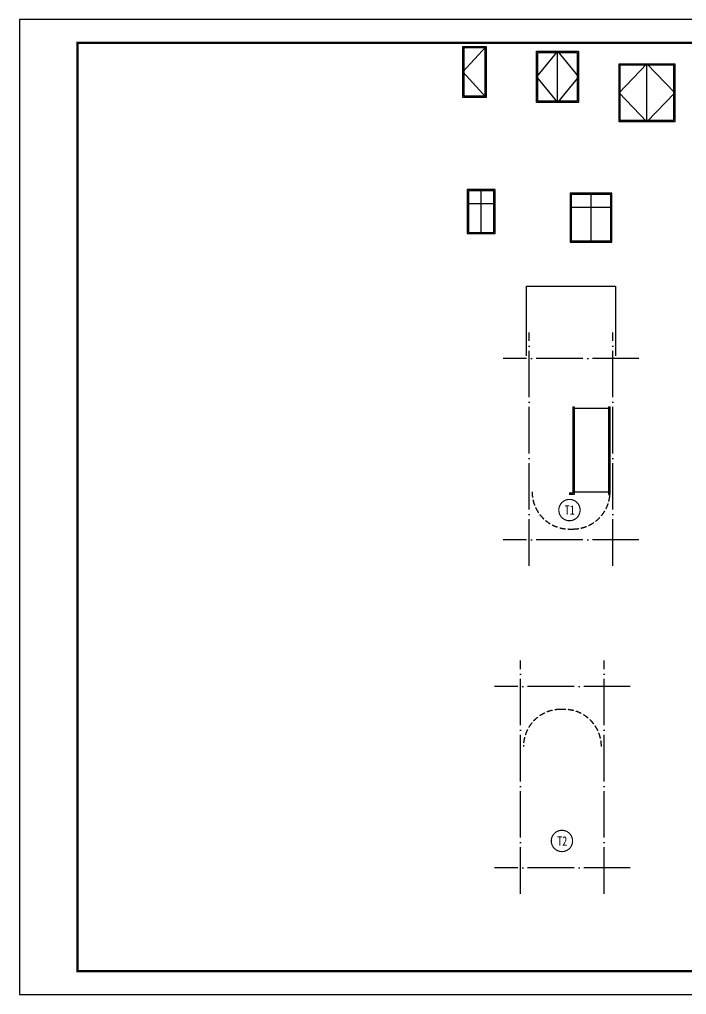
# Model space of a CAD drawing. Extents: x -695846 to 822170, y -413475 to 397179.
# Drawn here: x 528620 to 557365, y -67509 to -25509 of the extents above; entities that cross this region are included whole.
import ezdxf

# ---------------------------------------------------------------- set-up
doc = ezdxf.new("R2010")
doc.units = 0
doc.header["$LTSCALE"] = 1000
doc.header["$MEASUREMENT"] = 0
doc.linetypes.add('DASH', pattern=[0.35, 0.25, -0.1])
doc.linetypes.add('DOTE', pattern=[2.42, 2, -0.2, 0.02, -0.2])
for name, color, linetype in [('A-立面门窗', 4, 'Continuous'), ('A-立面门窗开启线', 8, 'Continuous'), ('DOTE', 1, 'DOTE'), ('PUB_TEXT', 7, 'Continuous'), ('STAIR', 2, 'Continuous'), ('T-图框-175', 175, 'Continuous'), ('WINDOW', 4, 'Continuous')]:
    doc.layers.add(name, color=color, linetype=linetype)
doc.styles.add('-黑体', font='simhei.ttf', dxfattribs={"width": 0.8})

# ---------------------------------------------------------------- blocks, each defined once
blk = doc.blocks.new('A$Cf8d6b2ec')
at = {"const_width": 50}
blk.add_lwpolyline([(918, 459, 1), (0, 459, 1)], format="xyb", close=True, dxfattribs=at)
at = {"layer": 'PUB_TEXT', "style": '-黑体', "width": 0.8}
blk.add_text('T1', height=400, dxfattribs=at).set_placement((254, 258, -343))
blk = doc.blocks.new('A$C4a45d1b0')
at = {"const_width": 50}
blk.add_lwpolyline([(918, 459, 1), (0, 459, 1)], format="xyb", close=True, dxfattribs=at)
at = {"layer": 'PUB_TEXT', "style": '-黑体', "width": 0.8}
blk.add_text('T2', height=400, dxfattribs=at).set_placement((254, 258, -343))

msp = doc.modelspace()

# ---------------------------------------------------------------- linework, layer by layer
at = {"layer": 'A-立面门窗'}
for points in [[(547728, -26668), (548728, -26668), (548728, -28868), (547728, -28868)], [(547778, -26718), (548678, -26718), (548678, -28818), (547778, -28818)], [(550906, -26879), (552706, -26879), (552706, -29079), (550906, -29079)], [(550956, -26929), (552656, -26929), (552656, -29029), (550956, -29029)], [(554460, -27412), (556860, -27412), (556860, -29912), (554460, -29912)], [(554510, -27462), (556810, -27462), (556810, -29862), (554510, -29862)]]:
    msp.add_lwpolyline(points, close=True, dxfattribs=at)
for points in [[(551806, -29079), (551806, -26879)], [(555660, -29912), (555660, -27412)]]:
    msp.add_lwpolyline(points, dxfattribs=at)
at = {"layer": 'A-立面门窗开启线'}
for points in [[(548728, -26668), (547728, -27768), (548728, -28868)], [(551806, -26879), (550906, -27979), (551806, -29079)], [(551806, -26879), (552706, -27979), (551806, -29079)], [(555660, -27412), (554460, -28662), (555660, -29912)], [(555660, -27412), (556860, -28662), (555660, -29912)]]:
    msp.add_lwpolyline(points, dxfattribs=at)
at = {"layer": 'DOTE'}
for p, q in [((550590, -49037), (550590, -38997)), ((554190, -49037), (554190, -38997)), ((555310, -40117), (549470, -40117)), ((555310, -47917), (549470, -47917)), ((550217, -63168), (550217, -53128)), ((553817, -63168), (553817, -53128)), ((554937, -54248), (549097, -54248)), ((554937, -62048), (549097, -62048))]:
    msp.add_line(p, q, dxfattribs=at)
at = {"layer": 'STAIR', "color": 9, "linetype": 'DASH'}
for p, q in [((552310, -47457), (552470, -47457)), ((552097, -55228), (551937, -55228))]:
    msp.add_line(p, q, dxfattribs=at)
at = {"layer": 'STAIR', "elevation": -343}
msp.add_lwpolyline([(550470, -39997), (550470, -36997), (554310, -36997), (554310, -39997)], dxfattribs=at)
at = {"layer": 'STAIR'}
for points in [[(552470, -42197), (552470, -45917), (552310, -45917)], [(552530, -42197), (552530, -45977), (552310, -45977)], [(552470, -42197), (552530, -42197)], [(552530, -42257), (554070, -42257)], [(554010, -42197), (554010, -45977), (554070, -45977), (554070, -42197)], [(554010, -42197), (554070, -42197)], [(552530, -45857), (554070, -45857)]]:
    msp.add_lwpolyline(points, dxfattribs=at)
at = {"layer": 'STAIR', "color": 9, "linetype": 'DASH'}
for points in [[(550710, -45857, 0.414214), (552310, -47457)], [(554070, -45857, -0.414214), (552470, -47457)], [(550337, -56828, -0.414214), (551937, -55228)], [(553697, -56828, 0.414214), (552097, -55228)]]:
    msp.add_lwpolyline(points, format="xyb", dxfattribs=at)
at = {"layer": 'T-图框-175'}
msp.add_lwpolyline([(528620, -67509), (588020, -67509), (588020, -25509), (528620, -25509)], close=True, dxfattribs=at)
at = {"layer": 'T-图框-175', "const_width": 100}
msp.add_lwpolyline([(531120, -66509), (587020, -66509), (587020, -26509), (531120, -26509)], close=True, dxfattribs=at)
at = {"layer": 'WINDOW'}
for points in [[(547916, -34733), (549116, -34733), (549116, -32833), (547916, -32833)], [(547966, -34683), (549066, -34683), (549066, -32883), (547966, -32883)], [(552351, -35095), (554151, -35095), (554151, -32995), (552351, -32995)], [(552401, -35045), (554101, -35045), (554101, -33045), (552401, -33045)]]:
    msp.add_lwpolyline(points, close=True, dxfattribs=at)
for points in [[(548516, -34733), (548516, -32833)], [(553251, -35095), (553251, -32995)], [(547916, -33433), (549116, -33433)], [(552351, -33595), (554151, -33595)]]:
    msp.add_lwpolyline(points, dxfattribs=at)

# ---------------------------------------------------------------- block references
for name, p in [('A$Cf8d6b2ec', (551862, -47100)), ('A$C4a45d1b0', (551537, -61353))]:
    msp.add_blockref(name, p)

doc.saveas('drawing.dxf')
